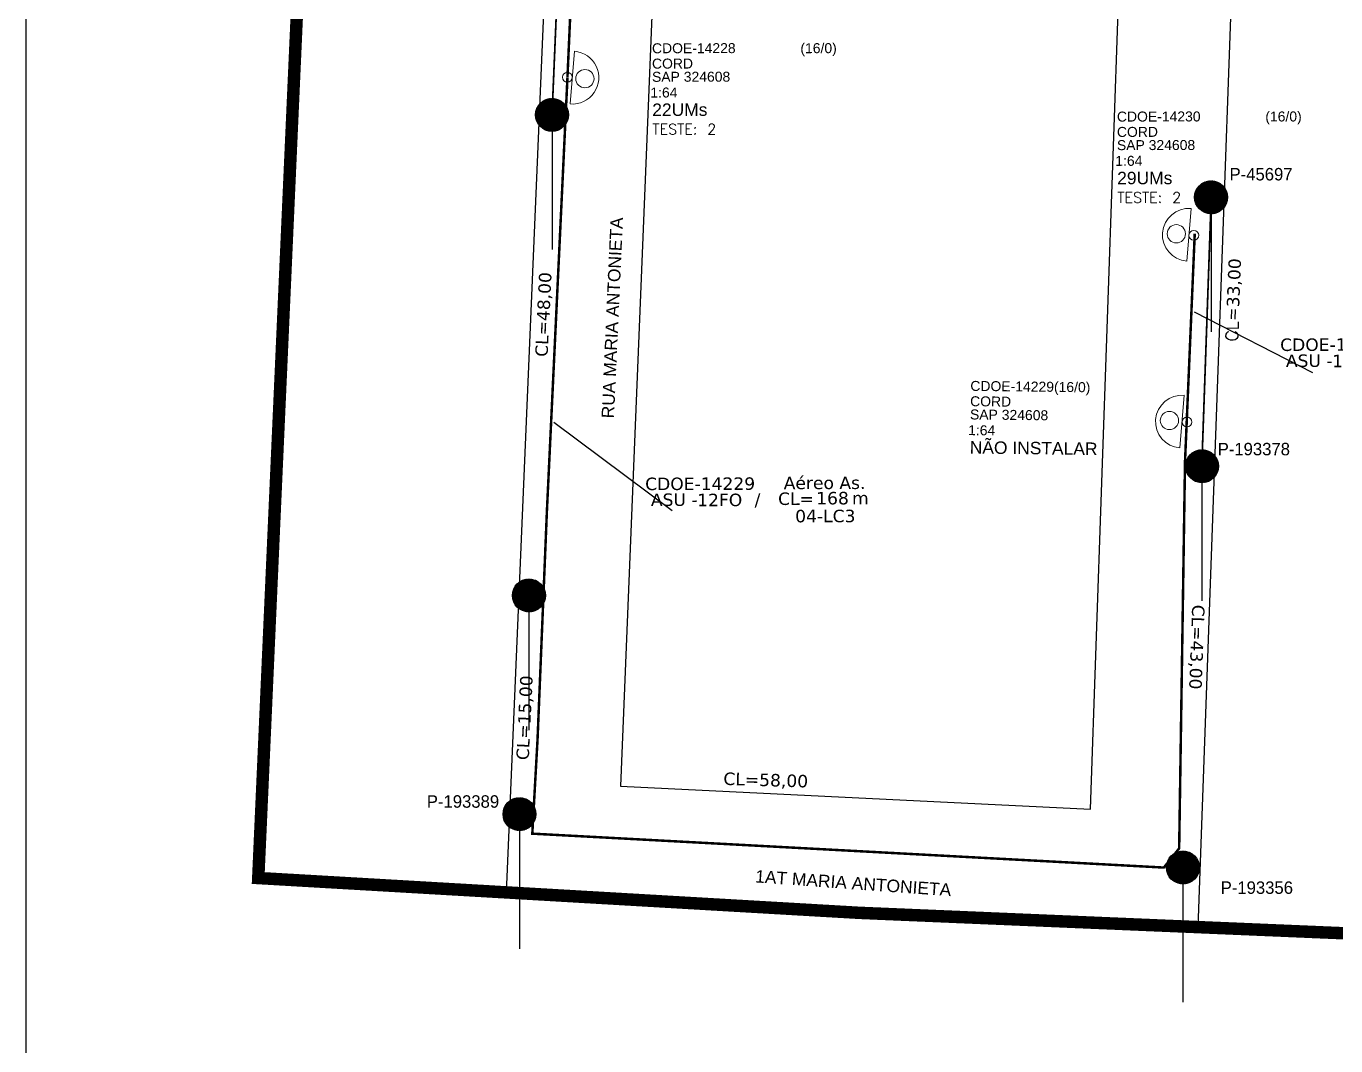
# Model space of a CAD drawing. Extents: x 12033 to 28038, y -9425 to 4777.
# Drawn here: x 12033 to 13083, y 2333 to 3151 of the extents above; entities that cross this region are included whole.
import ezdxf
from ezdxf.enums import TextEntityAlignment as Align

# ---------------------------------------------------------------- set-up
doc = ezdxf.new("R2010")
doc.units = ezdxf.units.DM
doc.header["$LTSCALE"] = 5
doc.header["$MEASUREMENT"] = 0
for name, color, linetype, lineweight in [("20.0-LEGENDA DOS CDO'S", 1, 'Continuous', 0), ('20.2-CDO_POSTE', 1, 'Continuous', 5), ('20.6-CORDOALHA_SUPORTE', 7, 'Continuous', 25)]:
    doc.layers.add(name, color=color, linetype=linetype, lineweight=lineweight)
for name, color, linetype in [('CAP a instalar', 1, 'Continuous'), ('celulas gpon', 7, 'Continuous'), ('label_cabos', 7, 'Continuous'), ('locais', 7, 'Continuous'), ('locais legendas', 7, 'Continuous'), ('QUADRA', 7, 'Continuous'), ('Segmento de Logradouro Texto', 238, 'Continuous')]:
    doc.layers.add(name, color=color, linetype=linetype)
doc.styles.add('ARIAL', font='arial.ttf')
doc.styles.add('DIGICADE', font='arial.ttf')
doc.styles.add('ROMANS', font='romans.shx')
doc.styles.add('siredit', font='verdana.ttf')
doc.linetypes.add('FENCELINE1', pattern='A,0.25,-0.1,[133,ltypeshp.shx,S=0.1,R=0,X=-0.1,Y=0],-0.1,1', length=1.45)
doc.dimstyles.new('CC', dxfattribs={"dimtxt": 1, "dimasz": 2, "dimexe": 0.18, "dimexo": 0.0625, "dimgap": 0.09, "dimtad": 0, "dimdec": 0, "dimrnd": 1, "dimzin": 0, "dimdsep": 46, "dimtxsty": 'siredit', "dimblk": 'NONE', "dimcen": 0, "dimse1": 1, "dimse2": 1, "dimsd1": 1, "dimsd2": 1, "dimclrt": 7, "dimadec": 0, "dimazin": 0, "dimtfac": 1, "dimtdec": 0, "dimtofl": 0, "dimtmove": 0, "dimatfit": 3, "dimfxl": 0, "dimtolj": 1, "dimtzin": 0, "dimarcsym": 0})

# ---------------------------------------------------------------- blocks, each defined once
blk = doc.blocks.new('*X22')
at = {"color": 0}
for p, q in [((-0.679997, 0.416018), (-0.018018, 1.077997)), ((-0.679809, 0.433884), (-0.035884, 1.077809)), ((-0.679715, 0.398622), (-0.000622, 1.077715)), ((-0.67911, 0.452261), (-0.054261, 1.07711)), ((-0.678999, 0.381661), (0.016339, 1.076999)), ((-0.677877, 0.365105), (0.032895, 1.075877)), ((-0.677853, 0.471196), (-0.073196, 1.075853)), ((-0.676376, 0.348929), (0.049071, 1.074376)), ((-0.675978, 0.490748), (-0.092748, 1.073978)), ((-0.674518, 0.333109), (0.064891, 1.072518)), ((-0.673417, 0.510987), (-0.112987, 1.071417)), ((-0.672323, 0.317627), (0.080373, 1.070323)), ((-0.67008, 0.532002), (-0.134002, 1.06808)), ((-0.669809, 0.302463), (0.095537, 1.067809)), ((-0.666991, 0.287604), (0.110396, 1.064991)), ((-0.665856, 0.553903), (-0.155903, 1.063856)), ((-0.663883, 0.273034), (0.124966, 1.061883)), ((-0.660603, 0.576834), (-0.178834, 1.058603)), ((-0.660497, 0.258742), (0.139258, 1.058497)), ((-0.656846, 0.244715), (0.153285, 1.054846)), ((-0.654125, 0.600989), (-0.202989, 1.052125)), ((-0.652938, 0.230945), (0.167055, 1.050938)), ((-0.648783, 0.217422), (0.180578, 1.046783)), ((-0.646156, 0.626637), (-0.228637, 1.044156)), ((-0.64439, 0.204138), (0.193862, 1.04239)), ((-0.639766, 0.191085), (0.206915, 1.037766)), ((-0.636298, 0.654172), (-0.256172, 1.034298)), ((-0.634917, 0.178256), (0.219744, 1.032917)), ((-0.62985, 0.165645), (0.232355, 1.02785)), ((-0.624571, 0.153247), (0.244753, 1.022571)), ((-0.623925, 0.684222), (-0.286222, 1.021925)), ((-0.619084, 0.141056), (0.256944, 1.017084)), ((-0.613395, 0.129067), (0.268933, 1.011395)), ((-0.607932, 0.717893), (-0.319893, 1.005932)), ((-0.607508, 0.117277), (0.280723, 1.005508)), ((-0.601426, 0.10568), (0.29232, 0.999426)), ((-0.595154, 0.094275), (0.303725, 0.993154)), ((-0.588694, 0.083057), (0.314943, 0.986694)), ((-0.58596, 0.757543), (-0.359543, 0.98396)), ((-0.58205, 0.072024), (0.325976, 0.98005)), ((-0.575224, 0.061172), (0.336828, 0.973224)), ((-0.568219, 0.0505), (0.3475, 0.966219)), ((-0.561036, 0.040005), (0.357995, 0.959036)), ((-0.553678, 0.029685), (0.368315, 0.951678)), ((-0.550397, 0.810783), (-0.412783, 0.948397)), ((-0.546146, 0.01954), (0.37846, 0.944146)), ((-0.538442, 0.009566), (0.388434, 0.936442)), ((-0.530567, -0.000236), (0.398236, 0.928567)), ((-0.522522, -0.009869), (0.407869, 0.920522)), ((-0.514308, -0.019333), (0.417333, 0.912308)), ((-0.505925, -0.028628), (0.426628, 0.903925)), ((-0.497375, -0.037756), (0.435756, 0.895375)), ((-0.488657, -0.046715), (0.444715, 0.886657)), ((-0.479772, -0.055508), (0.453508, 0.877772)), ((-0.470719, -0.064133), (0.462133, 0.868719)), ((-0.461499, -0.07259), (0.47059, 0.859499)), ((-0.45211, -0.080879), (0.478879, 0.85011)), ((-0.442553, -0.089), (0.487, 0.840553)), ((-0.432826, -0.096951), (0.494951, 0.830826)), ((-0.422929, -0.104731), (0.502731, 0.820929)), ((-0.41286, -0.11234), (0.51034, 0.81086)), ((-0.402619, -0.119776), (0.517776, 0.800619)), ((-0.392202, -0.127037), (0.525037, 0.790202)), ((-0.381609, -0.134122), (0.532122, 0.779609)), ((-0.370838, -0.141028), (0.539028, 0.768838)), ((-0.359886, -0.147754), (0.545754, 0.757886)), ((-0.348751, -0.154296), (0.552296, 0.746751)), ((-0.337429, -0.160652), (0.558652, 0.735429)), ((-0.325919, -0.16682), (0.56482, 0.723919)), ((-0.314215, -0.172794), (0.570794, 0.712215)), ((-0.302316, -0.178572), (0.576572, 0.700316)), ((-0.290215, -0.184149), (0.582149, 0.688215)), ((-0.27791, -0.189522), (0.587522, 0.67591)), ((-0.265395, -0.194684), (0.592684, 0.663395)), ((-0.252664, -0.199631), (0.597631, 0.650664)), ((-0.239711, -0.204356), (0.602356, 0.637711)), ((-0.226531, -0.208853), (0.606853, 0.624531)), ((-0.213115, -0.213115), (0.611115, 0.611115)), ((-0.199456, -0.217134), (0.615134, 0.597456)), ((-0.185546, -0.220901), (0.618901, 0.583546)), ((-0.171373, -0.224406), (0.622406, 0.569373)), ((-0.156929, -0.22764), (0.62564, 0.554929)), ((-0.1422, -0.230589), (0.628589, 0.5402)), ((-0.127174, -0.23324), (0.63124, 0.525174)), ((-0.111836, -0.23558), (0.63358, 0.509836)), ((-0.096169, -0.23759), (0.63559, 0.494169)), ((-0.080154, -0.239253), (0.637253, 0.478154)), ((-0.06377, -0.240547), (0.638547, 0.46177)), ((-0.046993, -0.241448), (0.639448, 0.444993)), ((-0.029795, -0.241927), (0.639927, 0.427795)), ((-0.012144, -0.241953), (0.639953, 0.410144)), ((0.006, -0.241488), (0.639488, 0.392)), ((0.024679, -0.240486), (0.638486, 0.373321)), ((0.043948, -0.238895), (0.636895, 0.354052)), ((0.063871, -0.236649), (0.634649, 0.334129)), ((0.084528, -0.23367), (0.63167, 0.313472)), ((0.106018, -0.229858), (0.627858, 0.291982)), ((0.12847, -0.225084), (0.623084, 0.26953)), ((0.152051, -0.21918), (0.61718, 0.245949)), ((0.176993, -0.211916), (0.609916, 0.221007)), ((0.203627, -0.20296), (0.60096, 0.194373)), ((0.232456, -0.191808), (0.589808, 0.165544)), ((0.264325, -0.177617), (0.575617, 0.133675)), ((0.300865, -0.158754), (0.556754, 0.097135)), ((0.346227, -0.13107), (0.52907, 0.051773)), ((0.43272, -0.062254), (0.460254, -0.03472))]:
    blk.add_line(p, q, dxfattribs=at)
blk = doc.blocks.new('POLE_POLE')
at = {"color": 0}
blk.add_line((-0.0000002, -0.00000239), (-0.0000002, -0.00004983), dxfattribs=at)
blk.add_circle((-0.0000002, 0.00000418), 0.0000066, dxfattribs=at)
at = {"color": 0, "xscale": 1e-05, "yscale": 1e-05, "zscale": 1e-05}
blk.add_blockref('*X22', (0, 0), dxfattribs=at)
blk = doc.blocks.new('*U33')
at = {"color": 0}
blk.add_line((2.14, -0.58), (-2.1, -0.68), dxfattribs=at)
for centre, radius in [((0, 0.38), 0.733), ((0.03, -1.03), 0.393)]:
    blk.add_circle(centre, radius, dxfattribs=at)
blk.add_arc((0.02, -0.63), 2.12, 1.3782, 181.3782, dxfattribs=at)
blk = doc.blocks.new('CDOE_CT_POSTE')
at = {"layer": "20.0-LEGENDA DOS CDO'S", "color": 0, "style": 'ARIAL'}
for tag, p in [('CDO_N', (0.12, 5.25)), ('CORDOALHA', (0.12, 4.02)), ('SAP', (0.12, 2.96)), ('1:XX', (0.14, 1.23)), ('UMS', (0.14, 0.22))]:
    blk.add_attdef(tag, p, '', height=0.68, rotation=0.118, dxfattribs=at)
blk.add_attdef('FIBRAS_UTILIZADAS', text='', height=0.68, rotation=0.118, dxfattribs=at).set_placement((7.83, 5.26), align=Align.CENTER)
blk = doc.blocks.new('Teste  FTTH')
at = {"color": 0, "lineweight": 0, "style": 'ROMANS'}
for tag, p in [('TESTE', (-2.302, -0.29)), ('QTDE', (0.212, -0.29))]:
    blk.add_attdef(tag, p, '', height=0.48, dxfattribs=at)
for tag, p, flags in [('FID', (-2.227, -1.253), 1), ('FATOR', (-2.227, -2.028), 3), ('ID_ATIVIDADE', (-2.227, -2.716), 3)]:
    blk.add_attdef(tag, p, '', height=0.48, dxfattribs=dict(at, flags=flags))
blk = doc.blocks.new('*U109')
at = {"layer": '20.6-CORDOALHA_SUPORTE', "const_width": 0.139}
for points in [[(-20.84, -0.38, 1.175511), (-20.83, 0.47)], [(7.51, 0.47, 1.231752), (7.51, -0.38)]]:
    blk.add_lwpolyline(points, format="xyb", dxfattribs=at)
blk.add_lwpolyline([(-20.3, 0.04), (6.99, 0.04)], dxfattribs=at)
at = {"layer": '20.6-CORDOALHA_SUPORTE', "color": 0, "lineweight": 0, "style": 'ROMANS'}
blk.add_attdef('LANCE', text='', height=1, dxfattribs=at).set_placement((-0.54, -2.21), align=Align.RIGHT)
at = {"layer": '20.6-CORDOALHA_SUPORTE', "color": 0, "style": 'siredit'}
blk.add_attdef('QTDE', (-0.54, -2.21), '', height=1, rotation=359.69, dxfattribs=at)
at = {"layer": '20.6-CORDOALHA_SUPORTE', "color": 0, "lineweight": 0, "style": 'ROMANS'}
for tag, p, flags in [('FATOR', (-5.2, -4.44), 3), ('ID_ATIVIDADE', (-5.2, -6.67), 3), ('FID', (-5.2, -8.9), 1)]:
    blk.add_attdef(tag, p, '', height=1, dxfattribs=dict(at, flags=flags))
blk = doc.blocks.new('*U110')
at = {"layer": '20.6-CORDOALHA_SUPORTE', "const_width": 0.139}
for points in [[(-20.84, -0.38, 1.175511), (-20.83, 0.47)], [(-0.72, 0.47, 1.231752), (-0.72, -0.38)]]:
    blk.add_lwpolyline(points, format="xyb", dxfattribs=at)
blk.add_lwpolyline([(-20.3, 0.04), (-1.24, 0.04)], dxfattribs=at)
at = {"layer": '20.6-CORDOALHA_SUPORTE', "color": 0, "lineweight": 0, "style": 'ROMANS'}
blk.add_attdef('LANCE', text='', height=1, dxfattribs=at).set_placement((-0.54, -2.21), align=Align.RIGHT)
at = {"layer": '20.6-CORDOALHA_SUPORTE', "color": 0, "style": 'siredit'}
blk.add_attdef('QTDE', (-0.54, -2.21), '', height=1, rotation=359.69, dxfattribs=at)
at = {"layer": '20.6-CORDOALHA_SUPORTE', "color": 0, "lineweight": 0, "style": 'ROMANS'}
for tag, p, flags in [('FATOR', (-5.2, -4.44), 3), ('ID_ATIVIDADE', (-5.2, -6.67), 3), ('FID', (-5.2, -8.9), 1)]:
    blk.add_attdef(tag, p, '', height=1, dxfattribs=dict(at, flags=flags))
blk = doc.blocks.new('Inst CB AS CFOA-SM-ASU-120-S-12')
at = {"layer": 'label_cabos', "color": 0, "style": 'siredit'}
for tag, flags, p in [('ID_ATIVIDADE', 3, (1.31, 2.67)), ('FATOR', 1, (11.56, 2.55))]:
    blk.add_attdef(tag, text='', height=1, rotation=359.69, dxfattribs=dict(at, flags=flags)).set_placement(p, align=Align.MIDDLE_CENTER)
for tag, p in [('DESTINO_CABO', (3.13, 1.26)), ('TIPO_CABO', (13.11, 1.24)), ('TIPO_CABO', (1.26, 0)), ('CABO', (4.69, -0.05)), ('/', (7.71, -0.05)), ('LANCE', (10.81, 0)), ('UND', (15.96, 0)), ('FID', (13.15, -1.41))]:
    blk.add_attdef(tag, text='', height=1, rotation=359.69, dxfattribs=at).set_placement(p, align=Align.MIDDLE_CENTER)
blk.add_attdef('QTDE', (12.43, -0.47), '', height=1, rotation=359.69, dxfattribs=at)
blk = doc.blocks.new('_None')
blk = doc.blocks.new('Inst CB ESP CFOA-SM-ASU-120-S-12')
at = {"layer": 'label_cabos', "color": 0, "style": 'siredit'}
for tag, flags, p in [('ID_ATIVIDADE', 3, (1.31, 2.67)), ('FATOR', 1, (11.56, 2.55))]:
    blk.add_attdef(tag, text='', height=1, rotation=359.69, dxfattribs=dict(at, flags=flags)).set_placement(p, align=Align.MIDDLE_CENTER)
for tag, p in [('DESTINO_CABO', (3.13, 1.26)), ('TIPO_CABO', (13.11, 1.24)), ('TIPO_CABO', (1.26, 0)), ('CABO', (4.69, -0.05)), ('/', (7.71, -0.05)), ('LANCE', (10.81, 0)), ('UND', (15.96, 0)), ('FID', (13.15, -1.41))]:
    blk.add_attdef(tag, text='', height=1, rotation=359.69, dxfattribs=at).set_placement(p, align=Align.MIDDLE_CENTER)
blk.add_attdef('QTDE', (12.43, -0.47), '', height=1, rotation=359.69, dxfattribs=at)
blk = doc.blocks.new('Inst CDOE-16 CAIXA DIST OPT CDOE 48F_16D C_SPL_2_1_8')
at = {"layer": "20.0-LEGENDA DOS CDO'S", "color": 0}
for tag, p, style, flags in [('ID_ATIVIDADE', (0.12, 6.47), 'ARIAL', 3), ('FATOR', (7.92, 6.47), 'ARIAL', 1), ('QTDE', (0.1, -1.17), 'DIGICADE', 3)]:
    blk.add_attdef(tag, p, '', height=0.8, rotation=0.118, dxfattribs=dict(at, style=style, flags=flags))
at = {"layer": "20.0-LEGENDA DOS CDO'S", "color": 0, "style": 'ARIAL'}
for tag, p, height in [('FID', (0.12, 5.25), 0.8), ('CORDOALHA', (0.12, 4.02), 0.8), ('SAP', (0.12, 2.96), 0.8), ('1:XX', (-0.01, 1.7), 0.8), ('UMS', (0.14, 0.22), 1)]:
    blk.add_attdef(tag, p, '', height=height, rotation=0.118, dxfattribs=at)
blk.add_attdef('FIBRAS_UTILIZADAS', text='', height=0.8, rotation=0.118, dxfattribs=at).set_placement((13.48, 5.26), align=Align.CENTER)

msp = doc.modelspace()

# ---------------------------------------------------------------- linework, layer by layer
at = {"layer": 'CAP a instalar', "linetype": 'FENCELINE1', "ltscale": 5, "const_width": 2}
for points in [[(12475.1, 3591.5), (12467.6, 3588.2), (12478.9, 3380.2), (12466.8, 3110), (12466.8, 3110)], [(12466.8, 3109.8), (12450.3, 2761.7), (12442.8, 2578.7), (12438.6, 2503), (12945.1, 2475.8), (12957.4, 2491.2), (12962.1, 2801.6), (12969.9, 2984.3)]]:
    msp.add_lwpolyline(points, dxfattribs=at)
at = {"layer": 'celulas gpon', "color": 116, "linetype": 'Continuous', "lineweight": 200, "const_width": 10}
msp.add_lwpolyline([(12285.8, 4580.6), (12270.7, 3629), (12218.8, 2467.4), (12700.5, 2439.5), (13210.2, 2418), (13201.7, 2111.4), (13633.5, 2100.6), (13632.6, 1804.7), (14695.4, 1771.1)], dxfattribs=at)
at = {"layer": 'Defpoints', "color": 3}
msp.add_lwpolyline([(12032.7, 4777), (18721.5, 4777), (18721.5, -449.8), (12032.7, -449.8)], close=True, dxfattribs=at)
at = {"layer": 'QUADRA', "ltscale": 5e-05}
for points in [[(12417.9, 2455.9), (12466.1, 3590.2), (12269.3, 3598)], [(12551.9, 3586.6), (12509.2, 2541.2), (12886.3, 2522.6), (12922.6, 3571.2), (12551.9, 3586.6)], [(13013.2, 3567.5), (12972.4, 2428)], [(12505.5, 2451), (12505.5, 2450.8)], [(12881.8, 2431.8), (12881.8, 2432.4), (12505.5, 2451)]]:
    msp.add_lwpolyline(points, dxfattribs=at)

# ---------------------------------------------------------------- block references
at = {"layer": "20.0-LEGENDA DOS CDO'S", "lineweight": 0, "xscale": 10, "yscale": 10, "zscale": 10}
for p, values in [((12533.4, 3076.5), {'FID': 'CDOE-14228', 'CORDOALHA': 'CORD', 'SAP': 'SAP 324608', '1:XX': '1:64', 'UMS': '22UMs', 'FIBRAS_UTILIZADAS': '(16/0)'}), ((12906.3, 3021.7), {'FID': 'CDOE-14230', 'CORDOALHA': 'CORD', 'SAP': 'SAP 324608', '1:XX': '1:64', 'UMS': '29UMs', 'FIBRAS_UTILIZADAS': '(16/0)'})]:
    msp.add_blockref('Inst CDOE-16 CAIXA DIST OPT CDOE 48F_16D C_SPL_2_1_8', p, dxfattribs=at).add_auto_attribs(values)
at = {"layer": "20.0-LEGENDA DOS CDO'S", "lineweight": 0, "xscale": 17.50499999999995, "yscale": 17.50499999999995, "zscale": 17.50499999999995, "rotation": 0.004078562105398152}
for p in [(12575.2, 3069), (12948.1, 3014.2)]:
    msp.add_blockref('Teste  FTTH', p, dxfattribs=at).add_auto_attribs({'TESTE': 'TESTE:', 'QTDE': '2'})
at = {"layer": "20.0-LEGENDA DOS CDO'S", "color": 8}
ref = msp.add_blockref('CDOE_CT_POSTE', (12788, 2805.7), dxfattribs=dict(at, xscale=10, yscale=10, zscale=10, rotation=359.2267840535422))
ref.add_attrib('CDO_N', 'CDOE-14229', (12789.9, 2858.2), dxfattribs={"color": 0, "height": 8, "rotation": 359.3448, "style": 'ARIAL'})
ref.add_attrib('CORDOALHA', 'CORD', (12789.7, 2845.9), dxfattribs={"color": 0, "height": 8, "rotation": 359.3448, "style": 'ARIAL'})
ref.add_attrib('SAP', 'SAP 324608', (12789.6, 2835.3), dxfattribs={"color": 0, "height": 8, "rotation": 359.3448, "style": 'ARIAL'})
ref.add_attrib('1:XX', '1:64', (12788.1, 2822.7), dxfattribs={"color": 0, "height": 8, "rotation": 359.3448, "style": 'ARIAL'})
ref.add_attrib('UMS', 'NÃO INSTALAR', (12789.4, 2807.9), dxfattribs={"color": 0, "height": 10, "rotation": 359.3448, "style": 'ARIAL'})
ref.add_attrib('FIBRAS_UTILIZADAS', '   (16/0)', dxfattribs={"color": 0, "height": 8, "rotation": 359.3448, "style": 'ARIAL'}).set_placement((12866.9, 2857.3), align=Align.CENTER)
at = {"layer": '20.2-CDO_POSTE', "color": 10, "xscale": 10, "yscale": 10, "zscale": 10}
for p, rotation in [((12477, 3109), 263.9667797306455), ((12958.9, 2983.8), 83.96677973064548)]:
    msp.add_blockref('*U33', p, dxfattribs=dict(at, rotation=rotation))
at = {"layer": '20.2-CDO_POSTE', "color": 8, "xscale": 10, "yscale": 10, "zscale": 10, "rotation": 83.96677973064548}
msp.add_blockref('*U33', (12953.4, 2834), dxfattribs=at)
at = {"layer": '20.6-CORDOALHA_SUPORTE', "color": 0, "lineweight": 0}
ref = msp.add_blockref('*U109', (12457.5, 3161.9), dxfattribs=dict(at, xscale=10, yscale=10, zscale=10, rotation=267.5816619483879))
ref.add_attrib('QTDE', '43,00', (12440.4, 3243.3), dxfattribs={"color": 0, "height": 10, "rotation": 267.2717, "style": 'siredit'})
ref.add_attrib('LANCE', 'CL=', dxfattribs={"color": 0, "lineweight": 0, "height": 10, "rotation": 267.5817, "style": 'ROMANS'}).set_placement((12440.4, 3243.3), align=Align.RIGHT)
ref = msp.add_blockref('*U110', (12983.5, 3013.1), dxfattribs=dict(at, xscale=10, yscale=10, zscale=10, rotation=87.99413710458548))
ref.add_attrib('QTDE', '33,00', (13005.5, 2925.1), dxfattribs={"color": 0, "height": 10, "rotation": 87.6841, "style": 'siredit'})
ref.add_attrib('LANCE', 'CL=', dxfattribs={"color": 0, "lineweight": 0, "height": 10, "rotation": 87.9941, "style": 'ROMANS'}).set_placement((13005.5, 2925.1), align=Align.RIGHT)
at = {"layer": 'label_cabos'}
ref = msp.add_blockref('Inst CB ESP CFOA-SM-ASU-120-S-12', (13051.3, 2882.4), dxfattribs=dict(at, xscale=10, yscale=10, zscale=10, rotation=0.4634636605450984))
ref.add_attrib('DESTINO_CABO', 'CDOE-14230', dxfattribs={"color": 0, "height": 10, "rotation": 0.1535, "style": 'siredit'}).set_placement((13082.5, 2895.3), align=Align.MIDDLE_CENTER)
ref.add_attrib('TIPO_CABO', 'Aéreo Esp.', dxfattribs={"color": 0, "height": 10, "rotation": 0.1535, "style": 'siredit'}).set_placement((13182.3, 2895.9), align=Align.MIDDLE_CENTER)
ref.add_attrib('CABO', '12FO', dxfattribs={"color": 0, "height": 10, "rotation": 0.1535, "style": 'siredit'}).set_placement((13098.1, 2882.2), align=Align.MIDDLE_CENTER)
ref.add_attrib('/', '/', dxfattribs={"color": 0, "height": 10, "rotation": 0.1535, "style": 'siredit'}).set_placement((13128.4, 2882.5), align=Align.MIDDLE_CENTER)
ref.add_attrib('TIPO_CABO', 'ASU - ', dxfattribs={"color": 0, "height": 10, "rotation": 0.1535, "style": 'siredit'}).set_placement((13063.9, 2882.4), align=Align.MIDDLE_CENTER)
ref.add_attrib('FID', '05-LC3', dxfattribs={"color": 0, "height": 10, "rotation": 0.1535, "style": 'siredit'}).set_placement((13182.9, 2869.3), align=Align.MIDDLE_CENTER)
ref.add_attrib('LANCE', 'CL=', dxfattribs={"color": 0, "height": 10, "rotation": 0.1535, "style": 'siredit'}).set_placement((13159.4, 2883.3), align=Align.MIDDLE_CENTER)
ref.add_attrib('QTDE', '35', (13175.6, 2878.6), dxfattribs={"color": 0, "height": 10, "rotation": 0.1535, "style": 'siredit'})
ref.add_attrib('UND', 'm', dxfattribs={"color": 0, "height": 10, "rotation": 0.1535, "style": 'siredit'}).set_placement((13210.9, 2883.7), align=Align.MIDDLE_CENTER)
ref = msp.add_blockref('Inst CB AS CFOA-SM-ASU-120-S-12', (12542, 2770.8), dxfattribs=dict(at, xscale=10, yscale=10, zscale=10, rotation=0.4634636605450986))
ref.add_attrib('DESTINO_CABO', 'CDOE-14229', dxfattribs={"color": 0, "height": 10, "rotation": 0.1535, "style": 'siredit'}).set_placement((12573.2, 2783.7), align=Align.MIDDLE_CENTER)
ref.add_attrib('TIPO_CABO', 'Aéreo As.', dxfattribs={"color": 0, "height": 10, "rotation": 0.1535, "style": 'siredit'}).set_placement((12673, 2784.4), align=Align.MIDDLE_CENTER)
ref.add_attrib('CABO', '12FO', dxfattribs={"color": 0, "height": 10, "rotation": 0.1535, "style": 'siredit'}).set_placement((12588.9, 2770.7), align=Align.MIDDLE_CENTER)
ref.add_attrib('/', '/', dxfattribs={"color": 0, "height": 10, "rotation": 0.1535, "style": 'siredit'}).set_placement((12619.2, 2770.9), align=Align.MIDDLE_CENTER)
ref.add_attrib('TIPO_CABO', 'ASU - ', dxfattribs={"color": 0, "height": 10, "rotation": 0.1535, "style": 'siredit'}).set_placement((12554.6, 2770.9), align=Align.MIDDLE_CENTER)
ref.add_attrib('FID', '04-LC3', dxfattribs={"color": 0, "height": 10, "rotation": 0.1535, "style": 'siredit'}).set_placement((12673.6, 2757.8), align=Align.MIDDLE_CENTER)
ref.add_attrib('LANCE', 'CL=', dxfattribs={"color": 0, "height": 10, "rotation": 0.1535, "style": 'siredit'}).set_placement((12650.1, 2771.7), align=Align.MIDDLE_CENTER)
ref.add_attrib('QTDE', '168', (12666.3, 2767.1), dxfattribs={"color": 0, "height": 10, "rotation": 0.1535, "style": 'siredit'})
ref.add_attrib('UND', 'm', dxfattribs={"color": 0, "height": 10, "rotation": 0.1535, "style": 'siredit'}).set_placement((12701.7, 2772.2), align=Align.MIDDLE_CENTER)
at = {"layer": 'locais', "color": 10, "xscale": 2000000, "yscale": 2000000, "zscale": 2000000}
for p in [(12454.8, 3071.2), (12983.4, 3005.1), (12976.1, 2789.4), (12436.3, 2685.7), (12428.7, 2510.3), (12960.8, 2467.5)]:
    msp.add_blockref('POLE_POLE', p, dxfattribs=at)

# ---------------------------------------------------------------- texts
at = {"layer": 'celulas gpon', "style": 'siredit'}
for s, rotation, p in [('CL=48,00', 87.2464, (12450.8, 2885.3)), ('CL=43,00', 267.908, (12967.9, 2686.8)), ('CL=15,00', 87.2464, (12435.7, 2561.8)), ('CL=58,00', 358.1569, (12591.7, 2542.2))]:
    msp.add_text(s, height=10, rotation=rotation, dxfattribs=at).set_placement(p)
at = {"layer": 'locais legendas', "color": 10}
for s, p in [('P-45697', (12997.8, 3027)), ('P-193378', (12988.3, 2806.5)), ('P-193389', (12354, 2523.8)), ('P-193356', (12990.7, 2454.7))]:
    msp.add_text(s, height=10, dxfattribs=at).set_placement(p)
at = {"layer": 'Segmento de Logradouro Texto', "color": 7, "linetype": 'Continuous', "char_height": 10, "attachment_point": 1, "style": 'DIGICADE'}
for s, insert, width, rotation in [('\\fArial|b0|i0|c0|p34;\\W1.0000000000;\\T1.0000000000;\\o\\lRUA MARIA ANTONIETA', (12494.1, 2836.4), 164.27, 87.4092), ('\\fArial|b0|i0|c0|p34;\\W1.0000000000;\\T1.0000000000;\\o\\l1AT MARIA ANTONIETA', (12617.8, 2473.9), 159.973, 355.9616)]:
    msp.add_mtext(s, dxfattribs=dict(at, insert=insert, width=width, rotation=rotation))

# ---------------------------------------------------------------- leaders
at = {"layer": 'label_cabos'}
for points in [[(12969.5, 2921.6), (13064.4, 2872.9)], [(12455.8, 2833.2), (12550.8, 2762.3)]]:
    msp.add_leader(points, dimstyle='CC', override={"dimgap": 0.09, "dimtad": 0}, dxfattribs=at)

doc.saveas('drawing.dxf')
